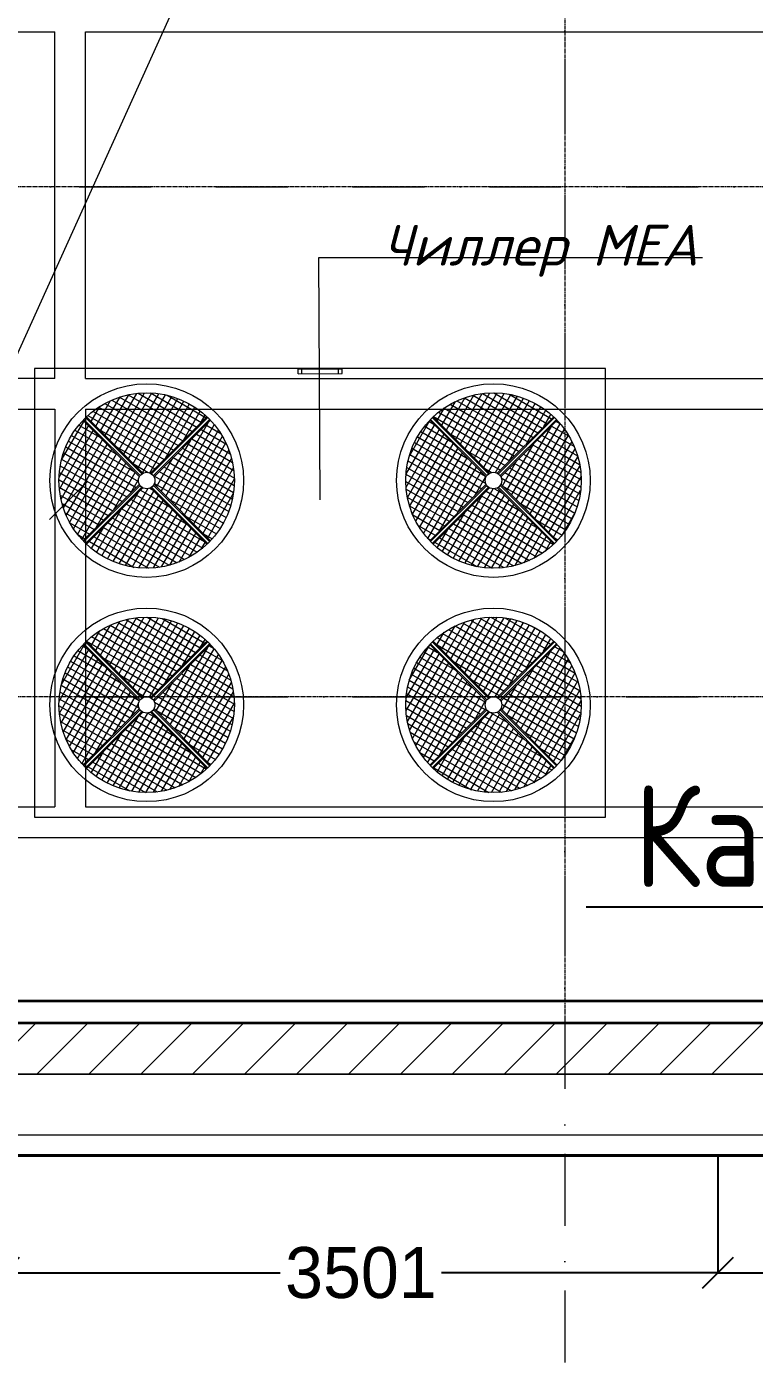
# Model space of a CAD drawing. Header units: millimetres. Extents: x 1499747 to 4230374, y -28481 to 441852.
# Drawn here: x 4025904 to 4029469, y 299615 to 306197 of the extents above; entities that cross this region are included whole.
import ezdxf
from ezdxf import colors
from ezdxf.entities.mleader import LeaderData, LeaderLine
from ezdxf.math import Vec2, Vec3
from ezdxf.xclip import XClip

# ---------------------------------------------------------------- set-up
doc = ezdxf.new("R2010")
doc.units = ezdxf.units.MM
doc.header["$MEASUREMENT"] = 0
doc.header["$XCLIPFRAME"] = 0
for name, pattern in [('CENTER2', [28.575, 19.05, -3.175, 3.175, -3.175]), ('Dot & Dashed', [670.277762, 352.777767, -176.388884, 0, -141.111112]), ('Штрихпунктирная', [670.277762, 352.777767, -176.388884, 0, -141.111112])]:
    doc.linetypes.add(name, pattern=pattern)
doc.layers.add('0_ANNOT_Dimensions', color=7, linetype='Continuous')
doc.layers.add('Чертеж и Рисунок', color=7, linetype='Continuous')
for name, color, linetype, lineweight in [('13 этаж_25_АР 06.03 custom_70_13 этаж_17_Конструктив - Стены Ненесущие Газоблок_Ном._пера__60_Ном._пера__83', 83, 'Continuous', 18), ('13 этаж_25_АР 06.03 custom_70__Оси_Ном._пера__8_Ном._пера__8', 8, 'Continuous', 18), ('13 этаж_25_АР 06.03 custom_70_Defpoints_Ном._пера__7_Ном._пера__7', 7, 'Continuous', 18), ('13 этаж_25_АР 06.03 custom_70_TEXTS-_Ном._пера__1_Ном._пера__1', 1, 'Continuous', 18), ('13 этаж_25_АР 06.03 custom_70_мет. конструкции_Ном._пера__5_Ном._пера__5', 5, 'Continuous', 18), ('13 этаж_25_АР 06.03 custom_70_ОВОРУДОВАНИЕ_Ном._пера__6_Ном._пера__6', 6, 'Continuous', 18), ('13 этаж_25_АР 06.03 custom_70_парапет 2_Ном._пера__8_Ном._пера__8', 8, 'Continuous', 18), ('13 этаж_25_АР 06.03 custom_70_Стойки_Ном._пера__7_Ном._пера__7', 7, 'Continuous', 18), ('13 этаж_25_Конструктив - Перекрытия_Ном._пера__1_Ном._пера__7', 7, 'Continuous', 18), ('13 этаж_25_Конструктив - Стены Ненесущие Газоблок_Ном._пера__169_Ном._пера__83', 83, 'Continuous', 18), ('13 этаж_25_Конструктив - Стены Ненесущие Газоблок_Ном._пера__47_Ном._пера__7', 7, 'Continuous', 18), ('13 этаж_25_Парапет_Ном._пера__20_Ном._пера__1', 1, 'Continuous', 18), ('13 этаж_25_Ребра Навес_Ном._пера__10_Ном._пера__134', 134, 'Continuous', 18), ('13 этаж_25_Ребра Навес_Ном._пера__1_Ном._пера__7', 7, 'Continuous', 18), ('13 этаж_25_Элемент Модели - Оси_Ном._пера__2_Ном._пера__8', 8, 'Continuous', 18), ('Кабель 2x4mm', 200, 'Continuous', 30), ('Кабель 2х6 mm', 150, 'Continuous', 30), ('ТП', 250, 'Continuous', 30)]:
    doc.layers.add(name, color=color, linetype=linetype, lineweight=lineweight)
doc.styles.add('ISOCPEUR_4', font='isocpeur.ttf', dxfattribs={"width": 0.85, "height": 250})
doc.styles.add('СГЕНЕРИР_СТИЛЬ_4', font='isocpeui.ttf')
doc.dimstyles.get("Standard").update_dxf_attribs({"dimtxt": 0.18, "dimasz": 0.18, "dimexe": 0.18, "dimexo": 0.0625, "dimgap": 0.09, "dimtad": 0, "dimtih": 1, "dimtoh": 1, "dimdec": 4, "dimzin": 0, "dimdsep": 46, "dimtxsty": 'Standard', "dimcen": 0.09, "dimadec": 0, "dimazin": 0, "dimtfac": 1, "dimtdec": 4, "dimtofl": 0, "dimtmove": 0, "dimatfit": 3, "dimfxl": 1, "dimtolj": 1, "dimtzin": 0, "dimarcsym": 0})
pattern_1 = [(45, (1174216.5, 34732.52), (-127.2792, 127.2792), [])]
pattern_2 = [(150, (1195711.52, 31426.276), (15.60195, 27.02337), []), (240, (1195711.52, 31426.276), (-27.02337, 15.60195), [])]
pattern_3 = [(150, (1195711.52, 31426.276), (15.60195, 27.02337), []), (240, (1195711.52, 31426.276), (-27.02337, 15.60195), [])]
pattern_4 = [(150, (1195711.52, 31526.276), (15.60195, 27.02337), []), (240, (1195711.52, 31526.276), (-27.02337, 15.60195), [])]
pattern_5 = [(150, (1195711.52, 31526.276), (15.60195, 27.02337), []), (240, (1195711.52, 31526.276), (-27.02337, 15.60195), [])]

# ---------------------------------------------------------------- blocks, each defined once
blk = doc.blocks.new('Чертеж_4_25', base_point=(1186000, 29700))
at = {"layer": '13 этаж_25_АР 06.03 custom_70_13 этаж_17_Конструктив - Стены Ненесущие Газоблок_Ном._пера__60_Ном._пера__83', "linetype": 'Continuous'}
h = blk.add_hatch(dxfattribs=at)
h.set_pattern_fill('БЛОКИ_БЕТОННЫЕ_ЭФФЕКТИВН_28', color=256, style=0, pattern_type=2)
h.set_pattern_definition(pattern_1)
h.paths.add_polyline_path([(1192766.3, 32632.5), (1192966.3, 32632.5), (1192966.3, 32832.5)])
h = blk.add_hatch(dxfattribs=at)
h.set_pattern_fill('БЛОКИ_БЕТОННЫЕ_ЭФФЕКТИВН_28', color=256, style=0, pattern_type=2)
h.set_pattern_definition(pattern_1)
h.paths.add_polyline_path([(1192966.3, 30582.5), (1192766.3, 30582.5), (1192766.3, 30382.5)])
at = {"layer": '13 этаж_25_АР 06.03 custom_70_ОВОРУДОВАНИЕ_Ном._пера__6_Ном._пера__6', "linetype": 'Continuous', "true_color": 0xc7c8ca}
h = blk.add_hatch(dxfattribs=at)
h.set_pattern_fill('NET_0046_0019', color=9, style=0, pattern_type=2)
h.set_pattern_definition(pattern_5)
h.paths.add_polyline_path([(1192959.5, 33136.9), (1193236.1, 32860.3, -0.119927), (1193254.7, 32864.8, -0.119927), (1193273.3, 32860.3), (1193549.9, 33136.9, 0.191496), (1193254.7, 33254.3, 0.191496)])
h = blk.add_hatch(dxfattribs=at)
h.set_pattern_fill('NET_0046_0019', color=9, style=0, pattern_type=2)
h.set_pattern_definition(pattern_5)
h.paths.add_polyline_path([(1195249.9, 33136.9, 0.191496), (1194954.7, 33254.3, 0.191496), (1194659.5, 33136.9), (1194936.1, 32860.3, -0.119927), (1194954.7, 32864.8, -0.119927), (1194973.3, 32860.3)])
h = blk.add_hatch(dxfattribs=at)
h.set_pattern_fill('NET_0046_0019', color=9, style=0, pattern_type=2)
h.set_pattern_definition(pattern_4)
h.paths.add_polyline_path([(1193218.7, 32842.9), (1192942.1, 33119.5, 0.397572), (1192942.1, 32529), (1193218.7, 32805.7, -0.243355)])
h = blk.add_hatch(dxfattribs=at)
h.set_pattern_fill('NET_0046_0019', color=9, style=0, pattern_type=2)
h.set_pattern_definition(pattern_4)
h.paths.add_polyline_path([(1193567.3, 33119.5), (1193290.7, 32842.9, -0.243355), (1193290.7, 32805.7), (1193567.3, 32529, 0.397572)])
h = blk.add_hatch(dxfattribs=at)
h.set_pattern_fill('NET_0046_0019', color=9, style=0, pattern_type=2)
h.set_pattern_definition(pattern_4)
h.paths.add_polyline_path([(1194642.1, 33119.5, 0.397572), (1194642.1, 32529), (1194918.7, 32805.7, -0.243355), (1194918.7, 32842.9)])
h = blk.add_hatch(dxfattribs=at)
h.set_pattern_fill('NET_0046_0019', color=9, style=0, pattern_type=2)
h.set_pattern_definition(pattern_4)
h.paths.add_polyline_path([(1194990.7, 32842.9, -0.243355), (1194990.7, 32805.7), (1195267.3, 32529, 0.397572), (1195267.3, 33119.5)])
h = blk.add_hatch(dxfattribs=at)
h.set_pattern_fill('NET_0046_0019', color=9, style=0, pattern_type=2)
h.set_pattern_definition(pattern_5)
h.paths.add_polyline_path([(1193549.9, 32511.7), (1193273.3, 32788.3, -0.119927), (1193254.7, 32783.7, -0.119927), (1193236.1, 32788.3), (1192959.5, 32511.7, 0.191496), (1193254.7, 32394.3, 0.191496)])
h = blk.add_hatch(dxfattribs=at)
h.set_pattern_fill('NET_0046_0019', color=9, style=0, pattern_type=2)
h.set_pattern_definition(pattern_5)
h.paths.add_polyline_path([(1194659.5, 32511.7, 0.191496), (1194954.7, 32394.3, 0.191496), (1195249.9, 32511.7), (1194973.3, 32788.3, -0.119927), (1194954.7, 32783.7, -0.119927), (1194936.1, 32788.3)])
h = blk.add_hatch(dxfattribs=at)
h.set_pattern_fill('NET_0046_0019', color=9, style=0, pattern_type=2)
h.set_pattern_definition(pattern_3)
h.paths.add_polyline_path([(1193549.9, 32036.9, 0.191496), (1193254.7, 32154.3, 0.191496), (1192959.5, 32036.9), (1193236.1, 31760.3, -0.119927), (1193254.7, 31764.8, -0.119927), (1193273.3, 31760.3)])
h = blk.add_hatch(dxfattribs=at)
h.set_pattern_fill('NET_0046_0019', color=9, style=0, pattern_type=2)
h.set_pattern_definition(pattern_3)
h.paths.add_polyline_path([(1194659.5, 32036.9), (1194936.1, 31760.3, -0.119927), (1194954.7, 31764.8, -0.119927), (1194973.3, 31760.3), (1195249.9, 32036.9, 0.191496), (1194954.7, 32154.3, 0.191496)])
h = blk.add_hatch(dxfattribs=at)
h.set_pattern_fill('NET_0046_0019', color=9, style=0, pattern_type=2)
h.set_pattern_definition(pattern_2)
h.paths.add_polyline_path([(1193218.7, 31705.7, -0.243355), (1193218.7, 31742.9), (1192942.1, 32019.5, 0.397572), (1192942.1, 31429)])
h = blk.add_hatch(dxfattribs=at)
h.set_pattern_fill('NET_0046_0019', color=9, style=0, pattern_type=2)
h.set_pattern_definition(pattern_2)
h.paths.add_polyline_path([(1193567.3, 31429, 0.397572), (1193567.3, 32019.5), (1193290.7, 31742.9, -0.243355), (1193290.7, 31705.7)])
h = blk.add_hatch(dxfattribs=at)
h.set_pattern_fill('NET_0046_0019', color=9, style=0, pattern_type=2)
h.set_pattern_definition(pattern_2)
h.paths.add_polyline_path([(1194642.1, 31429), (1194918.7, 31705.7, -0.243355), (1194918.7, 31742.9), (1194642.1, 32019.5, 0.397572)])
h = blk.add_hatch(dxfattribs=at)
h.set_pattern_fill('NET_0046_0019', color=9, style=0, pattern_type=2)
h.set_pattern_definition(pattern_2)
h.paths.add_polyline_path([(1194990.7, 31705.7), (1195267.3, 31429, 0.397572), (1195267.3, 32019.5), (1194990.7, 31742.9, -0.243355)])
h = blk.add_hatch(dxfattribs=at)
h.set_pattern_fill('NET_0046_0019', color=9, style=0, pattern_type=2)
h.set_pattern_definition(pattern_3)
h.paths.add_polyline_path([(1192959.5, 31411.7, 0.191496), (1193254.7, 31294.3, 0.191496), (1193549.9, 31411.7), (1193273.3, 31688.3, -0.119927), (1193254.7, 31683.7, -0.119927), (1193236.1, 31688.3)])
h = blk.add_hatch(dxfattribs=at)
h.set_pattern_fill('NET_0046_0019', color=9, style=0, pattern_type=2)
h.set_pattern_definition(pattern_3)
h.paths.add_polyline_path([(1195249.9, 31411.7), (1194973.3, 31688.3, -0.119927), (1194954.7, 31683.7, -0.119927), (1194936.1, 31688.3), (1194659.5, 31411.7, 0.191496), (1194954.7, 31294.3, 0.191496)])
at = {"layer": '13 этаж_25_Конструктив - Стены Ненесущие Газоблок_Ном._пера__169_Ном._пера__83', "linetype": 'Continuous', "true_color": 0xc7c8ca}
h = blk.add_hatch(dxfattribs=at)
h.set_pattern_fill('БЛОКИ_БЕТОННЫЕ_ЭФФЕКТИВН_72', color=9, style=0, pattern_type=2)
h.set_pattern_definition([(45, (1162404.69, 34264.05), (-127.2792, 127.2792), [])])
h.paths.add_polyline_path([(1181204.5, 29914), (1199454.5, 29914), (1199454.5, 30164), (1181204.5, 30164)])
at = {"layer": '13 этаж_25_АР 06.03 custom_70__Оси_Ном._пера__8_Ном._пера__8', "color": 9, "linetype": 'CENTER2', "true_color": 0xc7c8ca}
for p, q in [((1195304.7, 45914.1), (1195304.7, 30164.1)), ((1214204.7, 34264.1), (1169819.7, 34264.1)), ((1214204.7, 31764.1), (1181204.7, 31764.1)), ((1200104.8, 30164.1), (1181204.7, 30164.1))]:
    blk.add_line(p, q, dxfattribs=at)
at = {"layer": '13 этаж_25_АР 06.03 custom_70_Defpoints_Ном._пера__7_Ном._пера__7', "color": 9, "linetype": 'Continuous', "true_color": 0xc7c8ca}
for p, q in [((1194014.7, 33348.1), (1194014.7, 33371.1)), ((1194194.7, 33348.5), (1194194.7, 33371.5))]:
    blk.add_line(p, q, dxfattribs=at)
at = {"layer": '13 этаж_25_АР 06.03 custom_70_TEXTS-_Ном._пера__1_Ном._пера__1', "color": 9, "linetype": 'Continuous', "true_color": 0xc7c8ca}
for p, q in [((1194104.7, 32729.9), (1194098.3, 33918)), ((1194098.3, 33918), (1195980.2, 33918))]:
    blk.add_line(p, q, dxfattribs=at)
at = {"layer": '13 этаж_25_АР 06.03 custom_70_мет. конструкции_Ном._пера__5_Ном._пера__5', "color": 9, "linetype": 'Continuous', "true_color": 0xc7c8ca, "flags": 128}
for points in [[(1185804.7, 35024.1), (1192804.7, 35024.1)], [(1192804.7, 33324.1), (1192804.7, 35024.1)], [(1192954.7, 35024.1), (1198954.7, 35024.1)], [(1192954.7, 33324.1), (1192954.7, 35024.1)], [(1192804.7, 33324.1), (1185804.7, 33324.1)], [(1192954.7, 33324.1), (1198954.7, 33324.1)], [(1185804.7, 33174.1), (1192804.7, 33174.1)], [(1192804.7, 33174.1), (1192804.7, 31224.1)], [(1192954.7, 33174.1), (1192954.7, 31224.1)], [(1192954.7, 31224.1), (1198954.7, 31224.1), (1198954.7, 33174.1)], [(1192954.7, 33174.1), (1198954.7, 33174.1)], [(1185804.7, 31224.1), (1192804.7, 31224.1)], [(1192954.7, 31224.1), (1198642.4, 31224.1)], [(1182104.7, 31074.1), (1198642.4, 31074.1)]]:
    blk.add_lwpolyline(points, dxfattribs=at)
at = {"layer": '13 этаж_25_АР 06.03 custom_70_ОВОРУДОВАНИЕ_Ном._пера__6_Ном._пера__6', "color": 9, "linetype": 'Continuous', "true_color": 0xc7c8ca}
for p, q in [((1194025.7, 33374.1), (1194183.7, 33374.4)), ((1193997.2, 33371.1), (1194212.2, 33371.5)), ((1193997.2, 33348.1), (1193997.2, 33371.1)), ((1193997.2, 33348.1), (1194212.2, 33348.5)), ((1194212.2, 33348.5), (1194212.2, 33371.5)), ((1193218.7, 32842.9), (1192942, 33119.6)), ((1193222, 32848.3), (1192946.3, 33124)), ((1193230.7, 32856.9), (1192955, 33132.7)), ((1193236.1, 32860.3), (1192959.3, 33137)), ((1193273.3, 32860.3), (1193550, 33137)), ((1193278.7, 32856.9), (1193554.4, 33132.7)), ((1193287.4, 32848.3), (1193563.1, 33124)), ((1193290.7, 32842.9), (1193567.4, 33119.6)), ((1194918.7, 32842.9), (1194642, 33119.6)), ((1194922, 32848.3), (1194646.3, 33124)), ((1194930.7, 32856.9), (1194655, 33132.7)), ((1194936.1, 32860.3), (1194659.3, 33137)), ((1194973.3, 32860.3), (1195250, 33137)), ((1194978.7, 32856.9), (1195254.4, 33132.7)), ((1194987.4, 32848.3), (1195263.1, 33124)), ((1194990.7, 32842.9), (1195267.4, 33119.6)), ((1192942, 32528.9), (1193218.7, 32805.7)), ((1192946.3, 32524.6), (1193222, 32800.3)), ((1192955, 32515.9), (1193230.7, 32791.6)), ((1192959.3, 32511.6), (1193236.1, 32788.3)), ((1193550, 32511.6), (1193273.3, 32788.3)), ((1193554.4, 32515.9), (1193278.7, 32791.6)), ((1193563.1, 32524.6), (1193287.4, 32800.3)), ((1193567.4, 32528.9), (1193290.7, 32805.7)), ((1194642, 32528.9), (1194918.7, 32805.7)), ((1194646.3, 32524.6), (1194922, 32800.3)), ((1194655, 32515.9), (1194930.7, 32791.6)), ((1194659.3, 32511.6), (1194936.1, 32788.3)), ((1195250, 32511.6), (1194973.3, 32788.3)), ((1195254.4, 32515.9), (1194978.7, 32791.6)), ((1195263.1, 32524.6), (1194987.4, 32800.3)), ((1195267.4, 32528.9), (1194990.7, 32805.7)), ((1192942, 32019.6), (1193218.7, 31742.9)), ((1192946.3, 32024), (1193222, 31748.3)), ((1192955, 32032.7), (1193230.7, 31756.9)), ((1192959.3, 32037), (1193236.1, 31760.3)), ((1193550, 32037), (1193273.3, 31760.3)), ((1193554.4, 32032.7), (1193278.7, 31756.9)), ((1193563.1, 32024), (1193287.4, 31748.3)), ((1193567.4, 32019.6), (1193290.7, 31742.9)), ((1194642, 32019.6), (1194918.7, 31742.9)), ((1194646.3, 32024), (1194922, 31748.3)), ((1194655, 32032.7), (1194930.7, 31756.9)), ((1194659.3, 32037), (1194936.1, 31760.3)), ((1195250, 32037), (1194973.3, 31760.3)), ((1195254.4, 32032.7), (1194978.7, 31756.9)), ((1195263.1, 32024), (1194987.4, 31748.3)), ((1195267.4, 32019.6), (1194990.7, 31742.9)), ((1193218.7, 31705.7), (1192942, 31428.9)), ((1193222, 31700.3), (1192946.3, 31424.6)), ((1193230.7, 31691.6), (1192955, 31415.9)), ((1193236.1, 31688.3), (1192959.3, 31411.6)), ((1193273.3, 31688.3), (1193550, 31411.6)), ((1193278.7, 31691.6), (1193554.4, 31415.9)), ((1193287.4, 31700.3), (1193563.1, 31424.6)), ((1193290.7, 31705.7), (1193567.4, 31428.9)), ((1194918.7, 31705.7), (1194642, 31428.9)), ((1194922, 31700.3), (1194646.3, 31424.6)), ((1194930.7, 31691.6), (1194655, 31415.9)), ((1194936.1, 31688.3), (1194659.3, 31411.6)), ((1194973.3, 31688.3), (1195250, 31411.6)), ((1194978.7, 31691.6), (1195254.4, 31415.9)), ((1194987.4, 31700.3), (1195263.1, 31424.6)), ((1194990.7, 31705.7), (1195267.4, 31428.9))]:
    blk.add_line(p, q, dxfattribs=at)
at = {"layer": '13 этаж_25_АР 06.03 custom_70_ОВОРУДОВАНИЕ_Ном._пера__6_Ном._пера__6', "color": 9, "linetype": 'Continuous', "true_color": 0xc7c8ca, "flags": 128}
blk.add_lwpolyline([(1195504.7, 31174.3), (1195504.7, 33374.3), (1192704.7, 33374.3), (1192704.7, 31174.3)], close=True, dxfattribs=at)
at = {"layer": '13 этаж_25_АР 06.03 custom_70_ОВОРУДОВАНИЕ_Ном._пера__6_Ном._пера__6', "color": 9, "linetype": 'Continuous', "true_color": 0xc7c8ca}
for centre, radius in [((1193254.7, 32824.3), 474.7), ((1193254.7, 32824.3), 430), ((1193254.7, 32824.3), 430), ((1194954.7, 32824.3), 474.7), ((1194954.7, 32824.3), 430), ((1194954.7, 32824.3), 430), ((1193254.7, 32824.3), 40.5), ((1194954.7, 32824.3), 40.5), ((1193254.7, 31724.3), 474.7), ((1194954.7, 31724.3), 474.7), ((1193254.7, 31724.3), 430), ((1193254.7, 31724.3), 430), ((1194954.7, 31724.3), 430), ((1194954.7, 31724.3), 430), ((1193254.7, 31724.3), 40.5), ((1194954.7, 31724.3), 40.5)]:
    blk.add_circle(centre, radius, dxfattribs=at)
at = {"layer": '13 этаж_25_АР 06.03 custom_70_парапет 2_Ном._пера__8_Ном._пера__8', "color": 9, "linetype": 'Continuous', "true_color": 0xc7c8ca, "flags": 128}
blk.add_lwpolyline([(1199704.5, 30164.1), (1181204.7, 30164.1), (1181204.7, 32314.1), (1169819.7, 32314.1), (1169819.7, 47114.1), (1181154.7, 47114.1), (1181154.7, 46214.1)], dxfattribs=at)
at = {"layer": '13 этаж_25_АР 06.03 custom_70_Стойки_Ном._пера__7_Ном._пера__7', "color": 9, "linetype": 'Continuous', "true_color": 0xc7c8ca, "flags": 128}
blk.add_lwpolyline([(1195366.7, 39526.7), (1191548.1, 31074.1)], dxfattribs=at)
at = {"layer": '13 этаж_25_Конструктив - Перекрытия_Ном._пера__1_Ном._пера__7', "linetype": 'Continuous', "flags": 128}
blk.add_lwpolyline([(1169569.7, 32064.1), (1169569.7, 47364.1), (1181404.7, 47364.1), (1181404.7, 46214.1), (1199704.5, 46214.1), (1199704.5, 29914), (1190354.6, 29914), (1180954.5, 29914), (1180954.5, 32064.1)], close=True, dxfattribs=at)
at = {"layer": '13 этаж_25_Конструктив - Стены Ненесущие Газоблок_Ном._пера__47_Ном._пера__7', "color": 9, "linetype": 'Continuous', "true_color": 0xc7c8ca, "flags": 128}
for points in [[(1199454.5, 30164), (1181204.5, 30164)], [(1180954.5, 29914), (1199704.5, 29914)]]:
    blk.add_lwpolyline(points, dxfattribs=at)
at = {"layer": '13 этаж_25_Парапет_Ном._пера__20_Ном._пера__1', "color": 9, "linetype": 'Continuous', "true_color": 0xc7c8ca}
for p, q in [((1199854.4, 29914), (1180954.5, 29914)), ((1199454.4, 29514), (1180554.5, 29514))]:
    blk.add_line(p, q, dxfattribs=at)
at = {"layer": '13 этаж_25_Парапет_Ном._пера__20_Ном._пера__1', "color": 9, "linetype": 'Dot & Dashed', "true_color": 0xc7c8ca}
blk.add_line((1199854.4, 29914), (1180954.5, 29914), dxfattribs=at)
at = {"layer": '13 этаж_25_Ребра Навес_Ном._пера__10_Ном._пера__134', "color": 9, "linetype": 'Dot & Dashed', "true_color": 0xc7c8ca}
for p, q in [((1199854.1, 29914), (1180804.5, 29914)), ((1199854.1, 29914), (1180954.2, 29914)), ((1199854.2, 29914), (1180954.3, 29914)), ((1199854.2, 29914), (1180954.3, 29914)), ((1199854.3, 29914), (1180954.4, 29914)), ((1199854.3, 29914), (1180954.4, 29914)), ((1199854.4, 29914), (1180954.5, 29914)), ((1199854.4, 29914), (1180954.5, 29914)), ((1199854.4, 29914), (1180954.5, 29914))]:
    blk.add_line(p, q, dxfattribs=at)
at = {"layer": '13 этаж_25_Ребра Навес_Ном._пера__1_Ном._пера__7', "color": 9, "linetype": 'Continuous', "true_color": 0xc7c8ca}
for p, q in [((1199854.1, 29914), (1180954.2, 29914)), ((1199854.2, 29914), (1180954.3, 29914)), ((1199854.2, 29914), (1180954.3, 29914)), ((1199854.3, 29914), (1180954.4, 29914)), ((1199854.3, 29914), (1180954.4, 29914)), ((1199854.4, 29914), (1180954.5, 29914)), ((1199854.4, 29914), (1180954.5, 29914)), ((1199854.4, 29914), (1180954.5, 29914)), ((1199554.1, 29614), (1180654.2, 29614)), ((1199554.2, 29614), (1180654.3, 29614)), ((1199554.2, 29614), (1180654.3, 29614)), ((1199554.3, 29614), (1180654.4, 29614)), ((1199554.3, 29614), (1180654.4, 29614)), ((1199554.4, 29614), (1180654.5, 29614)), ((1199554.4, 29614), (1180654.5, 29614)), ((1199554.4, 29614), (1180654.5, 29614))]:
    blk.add_line(p, q, dxfattribs=at)
at = {"layer": '13 этаж_25_Элемент Модели - Оси_Ном._пера__2_Ном._пера__8', "linetype": 'Штрихпунктирная'}
for p, q in [((1195304.7, 48964.1), (1195304.7, 14064.1)), ((1159404.7, 34264.1), (1216204.7, 34264.1)), ((1159404.7, 31764.1), (1216204.7, 31764.1)), ((1159404.7, 30164.1), (1216204.7, 30164.1))]:
    blk.add_line(p, q, dxfattribs=at)
at = {"layer": '13 этаж_25_АР 06.03 custom_70_TEXTS-_Ном._пера__1_Ном._пера__1', "color": 9, "linetype": 'Continuous', "true_color": 0xc7c8ca, "insert": (1194409.2, 33823.8), "char_height": 200, "attachment_point": 7, "style": 'СГЕНЕРИР_СТИЛЬ_4'}
blk.add_mtext('\\A1;{\\pql;\\fISOCPEUR|b0|i1|c204|p0;\\W1.000000;Чиллер MEA}', dxfattribs=at)
blk = doc.blocks.new('_Oblique')
at = {"color": 0, "linetype": 'ByBlock', "lineweight": -2}
blk.add_line((-0.5, -0.5), (0.5, 0.5), dxfattribs=at)
blk = doc.blocks.new('*D757')
at = {"layer": '0_ANNOT_Dimensions', "color": 0, "lineweight": -2, "transparency": 16777216}
for p, q in [((4029291.7, 300661.9), (4029291.7, 300086.4)), ((4032625.7, 300661.9), (4032625.7, 300086.4)), ((4029291.7, 300086.6), (4030500.3, 300086.6)), ((4032625.7, 300086.6), (4031417.1, 300086.6))]:
    blk.add_line(p, q, dxfattribs=at)
at = {"layer": 'Defpoints', "color": 0, "lineweight": 30, "transparency": 16777216}
for p in [(4029291.7, 300662), (4032625.7, 300662), (4032625.7, 300086.6)]:
    blk.add_point(p, dxfattribs=at)
at = {"layer": '0_ANNOT_Dimensions', "color": 0, "lineweight": -2, "transparency": 16777216, "xscale": 150, "yscale": 150, "zscale": 150, "rotation": 180}
blk.add_blockref('_Oblique', (4029291.7, 300086.6), dxfattribs=at)
at = {"layer": '0_ANNOT_Dimensions', "color": 0, "lineweight": -2, "transparency": 16777216, "xscale": 150, "yscale": 150, "zscale": 150}
blk.add_blockref('_Oblique', (4032625.7, 300086.6), dxfattribs=at)
at = {"layer": '0_ANNOT_Dimensions', "color": 0, "lineweight": 25, "transparency": 16777216, "insert": (4030958.7, 300086.6), "char_height": 250, "attachment_point": 5}
blk.add_mtext('\\A1;3334', dxfattribs=at)
blk = doc.blocks.new('*D758')
at = {"layer": '0_ANNOT_Dimensions', "color": 0, "lineweight": -2, "transparency": 16777216}
for p, q in [((4025791, 300661.9), (4025791, 300086.6)), ((4029291.7, 300661.9), (4029291.7, 300086.6)), ((4025791, 300086.8), (4027145.4, 300086.8)), ((4029291.7, 300086.8), (4027937.3, 300086.8))]:
    blk.add_line(p, q, dxfattribs=at)
at = {"layer": 'Defpoints', "color": 0, "lineweight": 30, "transparency": 16777216}
for p in [(4025791, 300662), (4029291.7, 300662), (4029291.7, 300086.8)]:
    blk.add_point(p, dxfattribs=at)
at = {"layer": '0_ANNOT_Dimensions', "color": 0, "lineweight": -2, "transparency": 16777216, "xscale": 150, "yscale": 150, "zscale": 150, "rotation": 180}
blk.add_blockref('_Oblique', (4025791, 300086.8), dxfattribs=at)
at = {"layer": '0_ANNOT_Dimensions', "color": 0, "lineweight": -2, "transparency": 16777216, "xscale": 150, "yscale": 150, "zscale": 150}
blk.add_blockref('_Oblique', (4029291.7, 300086.8), dxfattribs=at)
at = {"layer": '0_ANNOT_Dimensions', "color": 0, "lineweight": 25, "transparency": 16777216, "insert": (4027541.4, 300086.8), "char_height": 250, "attachment_point": 5}
blk.add_mtext('\\A1;3501', dxfattribs=at)

msp = doc.modelspace()

# ---------------------------------------------------------------- block references
at = {"layer": 'Чертеж и Рисунок', "linetype": 'Continuous'}
ref = msp.add_blockref('Чертеж_4_25', (4019236.496, 300847.94317), dxfattribs=at)
XClip(ref).set_block_clipping_path([(1144000, 0), (1228000, 59400.0000000006)])

# ---------------------------------------------------------------- next in the draw order: linework, layer by layer
at = {"layer": 'Кабель 2x4mm', "lineweight": 35}
msp.add_lwpolyline([(4032690.9241, 300660.69697), (4032888.29026, 300660.69697), (4032888.29026, 301312.06263), (4018488.0647, 301312.06263), (4018488.0647, 301884.13357), (4018213.20894, 301884.13357), (4018213.20894, 301711.99394)], dxfattribs=at)
at = {"layer": 'Кабель 2х6 mm', "lineweight": 35}
msp.add_lwpolyline([(4018145.22585, 301711.99394), (4018145.22585, 301962.44417), (4018588.00234, 301962.44417), (4018588.00234, 301421.62188), (4033041.13239, 301421.62188), (4033041.13239, 286840.51403), (4032690.9241, 286610.69872)], dxfattribs=at)
at = {"layer": 'Кабель 2х6 mm', "color": 32, "lineweight": 40, "true_color": 0xcd6928}
msp.add_lwpolyline([(4025791.01176, 300661.99301), (4029291.71176, 300661.99301)], dxfattribs=at)
at = {"layer": 'Кабель 2х6 mm', "color": 31, "lineweight": 40, "true_color": 0xfecc66}
msp.add_lwpolyline([(4029291.71176, 300661.99301), (4032625.71176, 300661.99301)], dxfattribs=at)

# ---------------------------------------------------------------- next in the draw order: dimensions: what is measured, and where the dimension line sits
at = {"layer": '0_ANNOT_Dimensions', "lineweight": 25}
for base, p1, p2, picture, middle in [((4029291.71176, 300086.77445), (4025791.01176, 300661.99301), (4029291.71176, 300661.99301), '*D758', (4027541.36176, 300086.77445)), ((4032625.71176, 300086.59445), (4029291.71176, 300661.99301), (4032625.71176, 300661.99301), '*D757', (4030958.71176, 300086.59445))]:
    dim = msp.add_linear_dim(base=base, p1=p1, p2=p2, dimstyle='Standard', override={"dimtxt": 250, "dimasz": 150, "dimdec": 0, "dimblk1": 'Oblique', "dimblk2": 'Oblique', "dimsah": 1}, dxfattribs=at)
    dim.commit()
    dim.dimension.update_dxf_attribs({"geometry": picture, "text_midpoint": middle})

# ---------------------------------------------------------------- next in the draw order: leaders
at = {"layer": 'ТП', "lineweight": 30}
ml = msp.add_multileader_mtext('Standard', dxfattribs=at)
ml.set_content('Кабель 2.06', color=256, style='ISOCPEUR_4')
ml.set_leader_properties()
ml.build(insert=Vec2(0, 0))
ml.multileader.update_dxf_attribs({"text_right_attachment_type": 6, "dogleg_length": 0.36, "arrow_head_size": 0.18})
ctx = ml.context
ctx.base_point, ctx.char_height, ctx.arrow_head_size, ctx.landing_gap_size, ctx.plane_origin, ctx.plane_x_axis, ctx.plane_y_axis = Vec3(4028911.61409, 302229.80173), 500, 0.18, 0.09, Vec3(4038681.19208, 301025.97382), Vec3(0.9999997664, 0.0006834744), Vec3(-0.0006834744, 0.9999997664)
ctx.right_attachment, ctx.text_align_type = 6, 2
notes = []
notes.append((ctx, [(1, (1, 1, 0), (4031972.03259, 301881.89337), (-0.9999997664, -0.0006834744), 0.00000000013, [(0, [(4032391.54684, 301311.99394)], 0, [])])]))
ctx.mtext.insert, ctx.mtext.text_direction, ctx.mtext.rotation, ctx.mtext.width, ctx.mtext.alignment, ctx.mtext.flow_direction = Vec3(4031971.53251, 302481.89317), Vec3(0.9999997664, 0.0006834744), 0.0006834744, 3333.2408404, 3, 5
for ctx, leaders in notes:
    for number, flags, end, landing, length, lines in leaders:
        leader = LeaderData()
        leader.index, (leader.has_last_leader_line, leader.has_dogleg_vector, leader.attachment_direction) = number, flags
        leader.last_leader_point, leader.dogleg_vector, leader.dogleg_length = Vec3(end), Vec3(landing), length
        for number, points, colour, breaks in lines:
            line = LeaderLine()
            line.index, line.vertices, line.color, line.breaks = number, Vec3.list(points), colors.encode_raw_color(colour), breaks
            leader.lines.append(line)
        ctx.leaders.append(leader)

doc.saveas('drawing.dxf')
